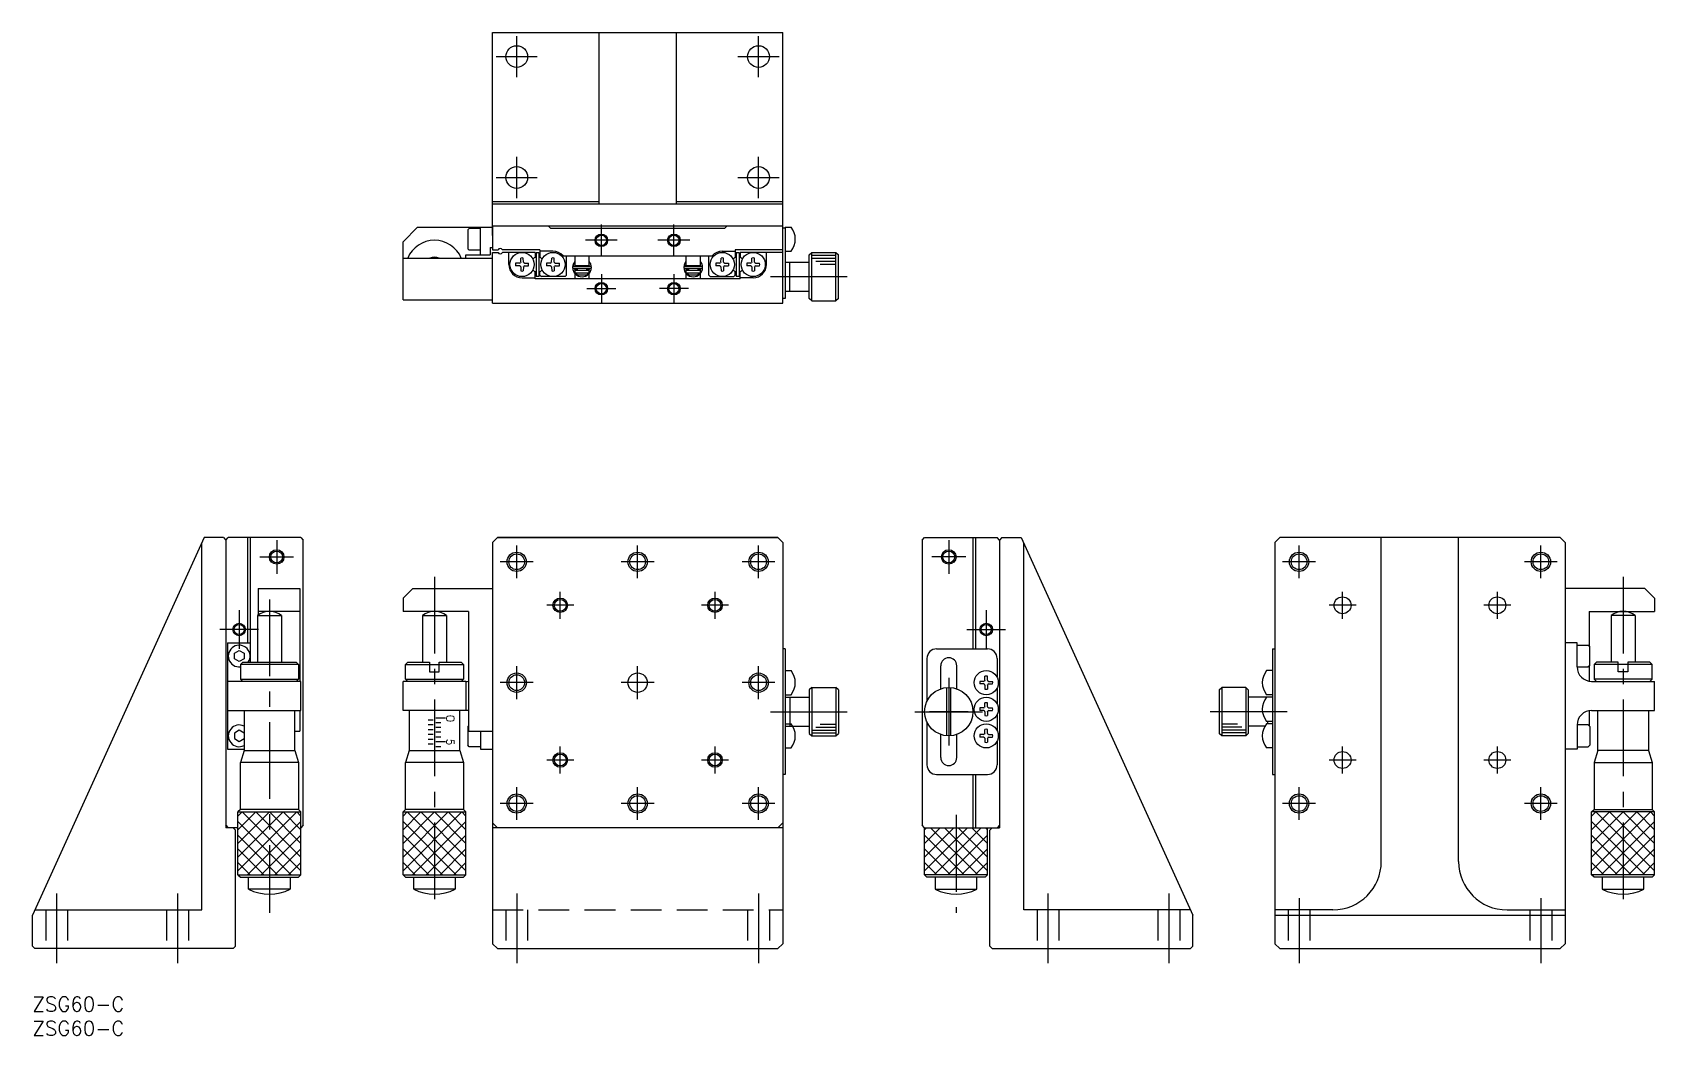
# Model space of a CAD drawing. Extents: x 0 to 335, y -8 to 200.
import ezdxf

# ---------------------------------------------------------------- set-up
doc = ezdxf.new("R2010")
doc.units = 0
doc.header["$LTSCALE"] = 0.5
doc.linetypes.add('CENTER', pattern=[50.8, 31.75, -6.35, 6.35, -6.35])
doc.linetypes.add('DASHED', pattern=[19.05, 12.7, -6.35])
for name, color, linetype in [('MSM_CENTER', 1, 'CENTER'), ('MSM_CONTINUOUS', 7, 'CONTINUOUS'), ('MSM_DASHED', 4, 'DASHED'), ('MSM_NARROW', 5, 'CONTINUOUS'), ('MSM_PART_NUMBER', 7, 'CONTINUOUS')]:
    doc.layers.add(name, color=color, linetype=linetype)
doc.styles.get("Standard").update_dxf_attribs({"font": 'txt.shx', "height": 3, "bigfont": 'bigfont.shx'})

# ---------------------------------------------------------------- blocks, each defined once
blk = doc.blocks.new('*U2')
at = {"layer": 'MSM_PART_NUMBER'}
blk.add_text('ZSG60-C', height=3, dxfattribs=at).set_placement((0, -3))
blk = doc.blocks.new('*U3')
at = {"layer": 'MSM_PART_NUMBER'}
blk.add_text('ZSG60-C', height=3, dxfattribs=at).set_placement((0, -8))

msp = doc.modelspace()

# ---------------------------------------------------------------- linework, layer by layer
at = {"layer": 'MSM_CENTER'}
for p, q in [((100.13, 190.25), (100.13, 198.75)), ((150.13, 190.25), (150.13, 198.75)), ((95.88, 194.5), (104.38, 194.5)), ((145.88, 194.5), (154.38, 194.5)), ((100.13, 165.25), (100.13, 173.75)), ((150.13, 165.25), (150.13, 173.75)), ((95.88, 169.5), (104.38, 169.5)), ((145.88, 169.5), (154.38, 169.5)), ((117.63, 153.2), (117.63, 159.8)), ((132.63, 153.2), (132.63, 159.8)), ((120.93, 156.5), (114.33, 156.5)), ((135.93, 156.5), (129.33, 156.5)), ((117.63, 149.5), (117.63, 143.5)), ((132.63, 149.5), (132.63, 143.5)), ((152.6, 149), (170.5, 149)), ((114.63, 146.5), (120.63, 146.5)), ((135.63, 146.5), (129.63, 146.5)), ((50.5, 94.5), (50.5, 87.5)), ((189.46, 94.5), (189.46, 87.5)), ((47, 91), (54, 91)), ((100.13, 86.6), (100.13, 93.4)), ((125.13, 86.6), (125.13, 93.4)), ((150.13, 86.6), (150.13, 93.4)), ((192.96, 91), (185.96, 91)), ((261.89, 86.6), (261.89, 93.4)), ((311.89, 86.6), (311.89, 93.4)), ((103.53, 90), (96.73, 90)), ((128.53, 90), (121.73, 90)), ((153.53, 90), (146.73, 90)), ((265.29, 90), (258.49, 90)), ((315.29, 90), (308.49, 90)), ((83.13, 86.9), (83.13, 17.42)), ((328.89, 86.9), (328.89, 17.42)), ((49, 82.22), (49, 17.42)), ((111.93, 81), (106.33, 81)), ((109.13, 78.2), (109.13, 83.8)), ((143.93, 81), (138.33, 81)), ((141.13, 78.2), (141.13, 83.8)), ((273.69, 81), (268.09, 81)), ((270.89, 78.2), (270.89, 83.8)), ((305.69, 81), (300.09, 81)), ((302.89, 78.2), (302.89, 83.8)), ((42.75, 80), (42.75, 72)), ((197.21, 80), (197.21, 72)), ((46.75, 76), (38.75, 76)), ((193.21, 76), (201.21, 76)), ((193.21, 76), (201.21, 76)), ((100.13, 61.6), (100.13, 68.4)), ((125.13, 61.6), (125.13, 68.4)), ((150.13, 61.6), (150.13, 68.4)), ((103.53, 65), (96.73, 65)), ((128.53, 65), (121.73, 65)), ((153.53, 65), (146.73, 65)), ((189.46, 66), (189.46, 52)), ((152.6, 59), (170.5, 59)), ((182.46, 59), (196.46, 59)), ((193.46, 59), (185.46, 59)), ((259.42, 59), (241.53, 59)), ((109.13, 46.2), (109.13, 51.8)), ((141.13, 46.2), (141.13, 51.8)), ((270.89, 46.2), (270.89, 51.8)), ((302.89, 46.2), (302.89, 51.8)), ((111.93, 49), (106.33, 49)), ((143.93, 49), (138.33, 49)), ((273.69, 49), (268.09, 49)), ((305.69, 49), (300.09, 49)), ((100.13, 36.6), (100.13, 43.4)), ((125.13, 36.6), (125.13, 43.4)), ((150.13, 36.6), (150.13, 43.4)), ((261.89, 36.6), (261.89, 43.4)), ((311.89, 36.6), (311.89, 43.4)), ((103.53, 40), (96.73, 40)), ((128.53, 40), (121.73, 40)), ((153.53, 40), (146.73, 40)), ((190.96, 37.63), (190.96, 17.42)), ((265.29, 40), (258.49, 40)), ((315.29, 40), (308.49, 40)), ((5, 21.4), (5, 7)), ((30, 21.4), (30, 7)), ((100.13, 21.4), (100.13, 7)), ((150.13, 21.4), (150.13, 7)), ((209.96, 21.4), (209.96, 7)), ((234.96, 21.4), (234.96, 7)), ((261.89, 20.39), (261.89, 7)), ((311.89, 20.39), (311.89, 7))]:
    msp.add_line(p, q, dxfattribs=at)
at = {"layer": 'MSM_CONTINUOUS'}
for p, q in [((95.13, 157.5), (95.13, 199.5)), ((95.13, 199.5), (155.13, 199.5)), ((117.13, 199.5), (117.13, 164)), ((133.13, 199.5), (133.13, 164)), ((155.13, 143.5), (155.13, 199.5)), ((95.13, 164.5), (117.13, 164.5)), ((133.13, 164.5), (155.13, 164.5)), ((155.13, 164), (95.13, 164)), ((79.63, 159.2), (76.63, 156.2)), ((79.63, 159.2), (95.13, 159.2)), ((90.03, 158.65), (90.33, 158.95)), ((90.03, 158.65), (90.03, 154.75)), ((92.63, 158.95), (90.33, 158.95)), ((92.63, 153.5), (92.63, 159.2)), ((95.13, 159.5), (95.13, 154.5)), ((95.13, 159.5), (155.13, 159.5)), ((107.13, 159), (106.63, 159.5)), ((107.13, 159), (143.13, 159)), ((143.63, 159.5), (143.13, 159)), ((155.63, 159), (155.13, 159)), ((155.63, 159.25), (156.85, 159.25)), ((155.63, 159.25), (155.63, 144.5)), ((76.63, 144.2), (76.63, 156.2)), ((90.33, 154.45), (90.03, 154.75)), ((92.63, 154.45), (90.33, 154.45)), ((94.63, 155), (95.13, 155)), ((94.63, 155), (94.63, 153.5)), ((95.13, 154.5), (96.27, 154.5)), ((104.93, 154.5), (97.19, 154.5)), ((104.93, 154.5), (104.93, 152.92)), ((145.33, 154.5), (145.33, 152.92)), ((155.13, 154.5), (145.33, 154.5)), ((76.63, 152.8), (95.13, 152.8)), ((89.63, 152.8), (89.63, 153.5)), ((89.63, 153.5), (94.63, 153.5)), ((95.13, 143.5), (95.13, 154)), ((95.13, 154), (96.27, 154)), ((103.93, 154), (97.19, 154)), ((98.48, 151.5), (98.48, 154)), ((100.75, 151.78), (99.9, 151.76)), ((100.75, 151.23), (99.9, 151.24)), ((100.75, 151.78), (100.88, 151.84)), ((100.75, 151.23), (100.88, 151.17)), ((100.95, 152), (100.88, 151.84)), ((100.95, 151), (100.88, 151.17)), ((100.95, 152), (100.97, 152.83)), ((100.95, 151), (100.97, 150.18)), ((101.5, 152), (101.49, 152.83)), ((101.5, 151), (101.49, 150.18)), ((101.5, 152), (101.57, 151.84)), ((101.5, 151), (101.57, 151.17)), ((101.71, 151.78), (101.57, 151.84)), ((101.71, 151.23), (101.57, 151.17)), ((101.71, 151.78), (102.55, 151.76)), ((101.71, 151.23), (102.55, 151.24)), ((103.93, 154), (103.93, 152.92)), ((104.13, 154), (104.73, 154)), ((104.13, 154), (104.13, 149)), ((104.73, 154), (104.73, 149)), ((107.63, 154.25), (104.93, 154.25)), ((107.15, 151.78), (106.3, 151.76)), ((107.15, 151.23), (106.3, 151.24)), ((107.15, 151.78), (107.28, 151.84)), ((107.15, 151.23), (107.28, 151.17)), ((107.35, 152), (107.28, 151.84)), ((107.35, 151), (107.28, 151.17)), ((107.35, 152), (107.37, 152.83)), ((107.35, 151), (107.37, 150.18)), ((107.9, 152), (107.89, 152.83)), ((107.9, 151), (107.89, 150.18)), ((107.9, 152), (107.97, 151.84)), ((107.9, 151), (107.97, 151.17)), ((108.11, 151.78), (107.97, 151.84)), ((108.11, 151.23), (107.97, 151.17)), ((108.11, 151.78), (108.95, 151.76)), ((108.11, 151.23), (108.95, 151.24)), ((109.71, 153.3), (140.55, 153.3)), ((110.43, 149.3), (110.43, 153.3)), ((111.82, 151.62), (111.68, 150.93)), ((111.79, 151.47), (111.78, 151.44)), ((111.78, 151.44), (111.78, 151.4)), ((111.78, 151.4), (111.78, 151.37)), ((111.78, 151.37), (111.79, 151.33)), ((111.8, 151.54), (111.79, 151.51)), ((111.79, 151.51), (111.79, 151.47)), ((111.79, 151.33), (111.79, 151.3)), ((111.79, 151.3), (111.8, 151.27)), ((111.81, 151.57), (111.8, 151.54)), ((111.8, 151.27), (111.8, 151.23)), ((111.8, 151.23), (111.81, 151.2)), ((111.82, 151.61), (111.81, 151.57)), ((111.81, 151.2), (111.82, 151.17)), ((111.83, 151.64), (111.82, 151.61)), ((111.82, 151.17), (111.84, 151.14)), ((111.84, 151.67), (111.83, 151.64)), ((112.13, 152.14), (111.84, 151.67)), ((111.84, 151.68), (111.84, 151.68)), ((111.84, 151.68), (112.13, 151.58)), ((111.84, 151.67), (111.84, 151.67)), ((111.84, 151.67), (111.84, 151.67)), ((111.84, 151.67), (111.84, 151.67)), ((111.84, 151.67), (111.85, 151.67)), ((111.84, 151.14), (111.85, 151.1)), ((111.85, 151.67), (111.85, 151.67)), ((111.85, 151.67), (111.86, 151.67)), ((111.85, 151.1), (111.85, 151.1)), ((111.86, 151.67), (111.87, 151.67)), ((111.87, 151.67), (111.87, 151.67)), ((111.87, 151.67), (111.88, 151.67)), ((111.88, 151.67), (111.89, 151.66)), ((115.38, 151.1), (111.88, 151.1)), ((111.89, 151.66), (111.9, 151.66)), ((111.9, 151.66), (111.91, 151.66)), ((111.91, 151.66), (111.93, 151.65)), ((111.93, 151.65), (111.94, 151.65)), ((111.94, 151.65), (111.95, 151.65)), ((111.95, 151.65), (111.97, 151.64)), ((111.97, 151.64), (111.98, 151.64)), ((111.98, 151.64), (111.99, 151.63)), ((111.99, 151.63), (112.01, 151.62)), ((112.01, 151.62), (112.02, 151.62)), ((112.02, 151.62), (112.04, 151.61)), ((112.04, 151.61), (112.05, 151.61)), ((112.05, 151.61), (112.06, 151.6)), ((112.06, 151.6), (112.08, 151.59)), ((112.08, 151.59), (112.09, 151.59)), ((112.09, 151.59), (112.1, 151.58)), ((112.1, 151.58), (112.12, 151.57)), ((112.12, 151.57), (112.13, 151.57)), ((112.13, 153.3), (112.13, 151.3)), ((112.13, 151.3), (115.13, 151.3)), ((112.2, 151.29), (112.19, 151.3)), ((112.19, 151.3), (112.19, 151.3)), ((112.2, 151.27), (112.2, 151.29)), ((112.21, 151.26), (112.2, 151.27)), ((112.22, 151.25), (112.21, 151.26)), ((112.22, 151.23), (112.22, 151.25)), ((112.23, 151.22), (112.22, 151.23)), ((112.24, 151.21), (112.23, 151.22)), ((112.25, 151.2), (112.24, 151.21)), ((112.26, 151.19), (112.25, 151.2)), ((112.27, 151.18), (112.26, 151.19)), ((112.28, 151.17), (112.27, 151.18)), ((112.3, 151.16), (112.28, 151.17)), ((112.31, 151.15), (112.3, 151.16)), ((112.32, 151.14), (112.31, 151.15)), ((112.33, 151.13), (112.32, 151.14)), ((112.35, 151.13), (112.33, 151.13)), ((112.36, 151.12), (112.35, 151.13)), ((112.38, 151.12), (112.36, 151.12)), ((112.39, 151.11), (112.38, 151.12)), ((112.4, 151.11), (112.39, 151.11)), ((112.42, 151.1), (112.4, 151.11)), ((112.43, 151.1), (112.42, 151.1)), ((112.45, 151.1), (112.43, 151.1)), ((112.46, 151.1), (112.45, 151.1)), ((112.48, 151.1), (112.46, 151.1)), ((112.63, 151.3), (112.63, 151.1)), ((114.63, 151.1), (114.63, 151.3)), ((114.8, 151.1), (114.78, 151.1)), ((114.78, 151.1), (114.78, 151.1)), ((114.81, 151.1), (114.8, 151.1)), ((114.83, 151.1), (114.81, 151.1)), ((114.84, 151.11), (114.83, 151.1)), ((114.86, 151.11), (114.84, 151.11)), ((114.87, 151.11), (114.86, 151.11)), ((114.89, 151.12), (114.87, 151.11)), ((114.9, 151.12), (114.89, 151.12)), ((114.91, 151.13), (114.9, 151.12)), ((114.93, 151.14), (114.91, 151.13)), ((114.94, 151.15), (114.93, 151.14)), ((114.95, 151.15), (114.94, 151.15)), ((114.96, 151.16), (114.95, 151.15)), ((114.98, 151.17), (114.96, 151.16)), ((114.99, 151.18), (114.98, 151.17)), ((115, 151.19), (114.99, 151.18)), ((115.01, 151.2), (115, 151.19)), ((115.02, 151.22), (115.01, 151.2)), ((115.03, 151.23), (115.02, 151.22)), ((115.04, 151.25), (115.03, 151.24)), ((115.03, 151.24), (115.03, 151.23)), ((115.05, 151.27), (115.04, 151.25)), ((115.06, 151.28), (115.05, 151.27)), ((115.06, 151.3), (115.06, 151.29)), ((115.06, 151.29), (115.06, 151.28)), ((115.13, 151.3), (115.13, 153.3)), ((115.13, 151.32), (115.17, 151.1)), ((115.43, 151.63), (115.41, 151.69)), ((115.42, 151.67), (115.41, 151.67)), ((115.42, 151.67), (115.42, 151.67)), ((115.41, 151.67), (115.42, 151.67)), ((115.42, 151.66), (115.42, 151.67)), ((115.44, 151.61), (115.43, 151.63)), ((134.82, 151.62), (134.68, 150.93)), ((134.79, 151.47), (134.78, 151.44)), ((134.78, 151.44), (134.78, 151.4)), ((134.78, 151.4), (134.78, 151.37)), ((134.78, 151.37), (134.79, 151.33)), ((134.8, 151.54), (134.79, 151.51)), ((134.79, 151.51), (134.79, 151.47)), ((134.79, 151.33), (134.79, 151.3)), ((134.79, 151.3), (134.8, 151.27)), ((134.81, 151.57), (134.8, 151.54)), ((134.8, 151.27), (134.8, 151.23)), ((134.8, 151.23), (134.81, 151.2)), ((134.82, 151.61), (134.81, 151.57)), ((134.81, 151.2), (134.82, 151.17)), ((134.83, 151.64), (134.82, 151.61)), ((134.82, 151.17), (134.84, 151.14)), ((134.84, 151.67), (134.83, 151.64)), ((135.13, 152.14), (134.84, 151.67)), ((134.85, 151.7), (134.84, 151.68)), ((134.84, 151.68), (135.13, 151.58)), ((134.84, 151.67), (134.84, 151.67)), ((134.84, 151.67), (134.84, 151.67)), ((134.84, 151.67), (134.84, 151.67)), ((134.84, 151.67), (134.85, 151.67)), ((134.84, 151.14), (134.85, 151.1)), ((134.85, 151.67), (134.85, 151.67)), ((134.85, 151.67), (134.86, 151.67)), ((134.85, 151.1), (134.85, 151.1)), ((134.86, 151.67), (134.87, 151.67)), ((134.87, 151.67), (134.87, 151.67)), ((134.87, 151.67), (134.88, 151.67)), ((134.88, 151.67), (134.89, 151.66)), ((138.38, 151.1), (134.88, 151.1)), ((134.89, 151.66), (134.9, 151.66)), ((134.9, 151.66), (134.91, 151.66)), ((134.91, 151.66), (134.93, 151.65)), ((134.93, 151.65), (134.94, 151.65)), ((134.94, 151.65), (134.95, 151.65)), ((134.95, 151.65), (134.97, 151.64)), ((134.97, 151.64), (134.98, 151.64)), ((134.98, 151.64), (134.99, 151.63)), ((134.99, 151.63), (135.01, 151.62)), ((135.01, 151.62), (135.02, 151.62)), ((135.02, 151.62), (135.04, 151.61)), ((135.04, 151.61), (135.05, 151.61)), ((135.05, 151.61), (135.06, 151.6)), ((135.06, 151.6), (135.08, 151.59)), ((135.08, 151.59), (135.09, 151.59)), ((135.09, 151.59), (135.1, 151.58)), ((135.1, 151.58), (135.12, 151.57)), ((135.12, 151.57), (135.13, 151.57)), ((135.13, 153.3), (135.13, 151.3)), ((135.13, 151.3), (138.13, 151.3)), ((135.2, 151.29), (135.19, 151.3)), ((135.19, 151.3), (135.19, 151.3)), ((135.2, 151.27), (135.2, 151.29)), ((135.21, 151.26), (135.2, 151.27)), ((135.22, 151.25), (135.21, 151.26)), ((135.22, 151.23), (135.22, 151.25)), ((135.23, 151.22), (135.22, 151.23)), ((135.24, 151.21), (135.23, 151.22)), ((135.25, 151.2), (135.24, 151.21)), ((135.26, 151.19), (135.25, 151.2)), ((135.27, 151.18), (135.26, 151.19)), ((135.28, 151.17), (135.27, 151.18)), ((135.3, 151.16), (135.28, 151.17)), ((135.31, 151.15), (135.3, 151.16)), ((135.32, 151.14), (135.31, 151.15)), ((135.33, 151.13), (135.32, 151.14)), ((135.35, 151.13), (135.33, 151.13)), ((135.36, 151.12), (135.35, 151.13)), ((135.38, 151.12), (135.36, 151.12)), ((135.39, 151.11), (135.38, 151.12)), ((135.4, 151.11), (135.39, 151.11)), ((135.42, 151.1), (135.4, 151.11)), ((135.43, 151.1), (135.42, 151.1)), ((135.45, 151.1), (135.43, 151.1)), ((135.46, 151.1), (135.45, 151.1)), ((135.48, 151.1), (135.46, 151.1)), ((135.63, 151.3), (135.63, 151.1)), ((137.63, 151.1), (137.63, 151.3)), ((137.8, 151.1), (137.78, 151.1)), ((137.78, 151.1), (137.78, 151.1)), ((137.81, 151.1), (137.8, 151.1)), ((137.83, 151.1), (137.81, 151.1)), ((137.84, 151.11), (137.83, 151.1)), ((137.86, 151.11), (137.84, 151.11)), ((137.87, 151.11), (137.86, 151.11)), ((137.89, 151.12), (137.87, 151.11)), ((137.9, 151.12), (137.89, 151.12)), ((137.91, 151.13), (137.9, 151.12)), ((137.93, 151.14), (137.91, 151.13)), ((137.94, 151.15), (137.93, 151.14)), ((137.95, 151.15), (137.94, 151.15)), ((137.96, 151.16), (137.95, 151.15)), ((137.98, 151.17), (137.96, 151.16)), ((137.99, 151.18), (137.98, 151.17)), ((138, 151.19), (137.99, 151.18)), ((138.01, 151.2), (138, 151.19)), ((138.02, 151.22), (138.01, 151.2)), ((138.03, 151.23), (138.02, 151.22)), ((138.04, 151.25), (138.03, 151.24)), ((138.03, 151.24), (138.03, 151.23)), ((138.05, 151.27), (138.04, 151.25)), ((138.06, 151.28), (138.05, 151.27)), ((138.06, 151.3), (138.06, 151.29)), ((138.06, 151.29), (138.06, 151.28)), ((138.13, 151.3), (138.13, 153.3)), ((138.13, 151.32), (138.17, 151.1)), ((138.43, 151.63), (138.4, 151.7)), ((138.42, 151.67), (138.41, 151.67)), ((138.42, 151.67), (138.42, 151.67)), ((138.41, 151.67), (138.42, 151.67)), ((138.42, 151.66), (138.42, 151.67)), ((138.44, 151.61), (138.43, 151.63)), ((139.83, 149.3), (139.83, 153.3)), ((142.15, 151.78), (141.3, 151.76)), ((142.15, 151.23), (141.3, 151.24)), ((142.15, 151.78), (142.28, 151.84)), ((142.15, 151.23), (142.28, 151.17)), ((142.35, 152), (142.28, 151.84)), ((142.35, 151), (142.28, 151.17)), ((142.35, 152), (142.37, 152.83)), ((142.35, 151), (142.37, 150.18)), ((142.63, 154.25), (145.33, 154.25)), ((142.9, 152), (142.89, 152.83)), ((142.9, 151), (142.89, 150.18)), ((142.9, 152), (142.97, 151.84)), ((142.9, 151), (142.97, 151.17)), ((143.11, 151.78), (142.97, 151.84)), ((143.11, 151.23), (142.97, 151.17)), ((143.11, 151.78), (143.95, 151.76)), ((143.11, 151.23), (143.95, 151.24)), ((145.53, 154), (146.13, 154)), ((145.53, 154), (145.53, 149)), ((146.13, 154), (146.13, 149)), ((146.33, 154), (146.33, 152.92)), ((155.13, 154), (146.33, 154)), ((148.55, 151.78), (147.7, 151.76)), ((148.55, 151.23), (147.7, 151.24)), ((148.55, 151.78), (148.68, 151.84)), ((148.55, 151.23), (148.68, 151.17)), ((148.75, 152), (148.68, 151.84)), ((148.75, 151), (148.68, 151.17)), ((148.75, 152), (148.77, 152.83)), ((148.75, 151), (148.77, 150.18)), ((149.3, 152), (149.29, 152.83)), ((149.3, 151), (149.29, 150.18)), ((149.3, 152), (149.37, 151.84)), ((149.3, 151), (149.37, 151.17)), ((149.51, 151.78), (149.37, 151.84)), ((149.51, 151.23), (149.37, 151.17)), ((149.51, 151.78), (150.35, 151.76)), ((149.51, 151.23), (150.35, 151.24)), ((151.78, 151.5), (151.78, 154)), ((155.63, 154.25), (156.85, 154.25)), ((155.63, 152), (160.63, 152)), ((156.63, 146), (156.63, 152)), ((160.63, 153.5), (161.13, 154)), ((160.63, 144.5), (160.63, 153.5)), ((161.13, 144), (161.13, 154)), ((161.13, 154), (166.13, 154)), ((166.13, 144), (166.13, 154)), ((166.13, 154), (166.63, 153.5)), ((166.63, 144.5), (166.63, 153.5)), ((101.23, 148.75), (103.93, 148.75)), ((103.93, 148.5), (103.93, 150.09)), ((146.33, 148.5), (103.93, 148.5)), ((104.73, 149), (104.13, 149)), ((104.93, 149.3), (104.93, 150.09)), ((104.93, 149.3), (105.23, 149)), ((110.13, 149), (105.23, 149)), ((110.43, 149.3), (110.13, 149)), ((111.88, 150.71), (115.38, 150.71)), ((112.19, 150.3), (112.08, 150.71)), ((112.63, 150.5), (112.13, 150.5)), ((112.13, 150.5), (112.13, 150.49)), ((112.13, 150.3), (112.13, 149.8)), ((112.13, 150.3), (115.13, 150.3)), ((112.13, 149.8), (115.13, 149.8)), ((112.13, 149.67), (112.13, 148.5)), ((112.71, 149.3), (112.18, 149.8)), ((112.63, 150.71), (112.63, 150.3)), ((114.55, 149.3), (112.71, 149.3)), ((115.07, 149.8), (114.54, 149.3)), ((114.63, 150.3), (114.63, 150.71)), ((115.13, 150.5), (114.63, 150.5)), ((115.17, 150.71), (115.06, 150.3)), ((115.13, 150.49), (115.13, 150.5)), ((115.13, 149.8), (115.13, 150.3)), ((115.13, 148.5), (115.13, 149.67)), ((134.88, 150.71), (138.38, 150.71)), ((135.19, 150.3), (135.08, 150.71)), ((135.63, 150.5), (135.13, 150.5)), ((135.13, 150.5), (135.13, 150.49)), ((135.13, 150.3), (135.13, 149.8)), ((135.13, 150.3), (138.13, 150.3)), ((135.13, 149.8), (138.13, 149.8)), ((135.13, 149.67), (135.13, 148.5)), ((135.71, 149.3), (135.18, 149.8)), ((135.63, 150.71), (135.63, 150.3)), ((137.55, 149.3), (135.71, 149.3)), ((138.07, 149.8), (137.54, 149.3)), ((137.63, 150.3), (137.63, 150.71)), ((138.13, 150.5), (137.63, 150.5)), ((138.17, 150.71), (138.06, 150.3)), ((138.13, 150.49), (138.13, 150.5)), ((138.13, 149.8), (138.13, 150.3)), ((138.13, 148.5), (138.13, 149.67)), ((139.83, 149.3), (140.13, 149)), ((140.13, 149), (145.03, 149)), ((145.33, 149.3), (145.03, 149)), ((145.33, 149.3), (145.33, 150.09)), ((146.13, 149), (145.53, 149)), ((146.33, 148.5), (146.33, 150.09)), ((149.03, 148.75), (146.33, 148.75)), ((155.63, 144.5), (155.13, 144.5)), ((155.63, 146), (160.63, 146)), ((161.13, 144), (160.63, 144.5)), ((166.63, 144.5), (166.13, 144)), ((76.63, 144.2), (95.13, 144.2)), ((95.13, 143.5), (155.13, 143.5)), ((161.13, 144), (166.13, 144)), ((35.5, 95), (0, 16.9)), ((39.5, 95), (35.5, 95)), ((39.5, 95), (40, 94.5)), ((40, 94.5), (40.5, 95)), ((40, 94.5), (40.5, 95)), ((40, 94.5), (40, 35)), ((55.5, 95), (40.5, 95)), ((44.5, 95), (44.5, 73.25)), ((45, 95), (45, 69.25)), ((55.5, 95), (56, 94.5)), ((56, 35.5), (56, 94.5)), ((96.13, 95), (95.13, 94)), ((95.13, 94), (96.13, 95)), ((95.13, 94), (95.13, 11)), ((96.13, 95), (154.13, 95)), ((154.13, 95), (96.13, 95)), ((154.13, 95), (155.13, 94)), ((154.13, 95), (155.13, 94)), ((155.13, 94), (155.13, 36)), ((155.13, 94), (155.13, 11)), ((183.96, 94.5), (184.46, 95)), ((183.96, 94.5), (183.96, 35.5)), ((184.46, 95), (199.46, 95)), ((194.46, 95), (194.46, 72)), ((194.96, 95), (194.96, 72)), ((199.96, 94.5), (199.46, 95)), ((200.46, 95), (199.96, 94.5)), ((199.96, 94.5), (199.96, 35)), ((200.46, 95), (204.46, 95)), ((204.46, 95), (239.96, 16.9)), ((256.89, 94), (257.89, 95)), ((256.89, 94), (256.89, 11)), ((315.89, 95), (257.89, 95)), ((278.89, 28), (278.89, 95)), ((294.89, 28), (294.89, 95)), ((315.89, 95), (316.89, 94)), ((316.89, 94), (316.89, 11)), ((35, 18), (35, 93.9)), ((204.96, 18), (204.96, 93.9)), ((46.7, 84.5), (46.7, 79.02)), ((46.7, 84.5), (55.3, 84.5)), ((55.3, 84.5), (55.3, 65.25)), ((76.63, 82.5), (78.63, 84.5)), ((78.63, 84.5), (95.13, 84.5)), ((333.39, 84.5), (316.89, 84.5)), ((335.39, 82.5), (333.39, 84.5)), ((76.63, 82.5), (76.63, 79.75)), ((335.39, 82.5), (335.39, 79.75)), ((46.5, 78.87), (51.5, 78.87)), ((46.5, 78.87), (46.5, 69.25)), ((55.3, 79.75), (46.7, 79.75)), ((51.5, 78.87), (51.5, 69.25)), ((90.13, 79.75), (76.63, 79.75)), ((80.63, 78.87), (85.63, 78.87)), ((80.63, 78.87), (80.63, 69.25)), ((85.63, 78.87), (85.63, 69.25)), ((90.13, 79.75), (90.13, 55)), ((321.89, 79.75), (321.89, 72.55)), ((321.89, 79.75), (335.39, 79.75)), ((331.39, 78.87), (326.39, 78.87)), ((326.39, 78.87), (326.39, 69.25)), ((331.39, 78.87), (331.39, 69.25)), ((40.3, 73.25), (45, 73.25)), ((40.3, 73.25), (40.3, 51.25)), ((41.75, 71.08), (42.75, 71.65)), ((41.75, 69.92), (41.75, 71.08)), ((42.75, 71.65), (43.75, 71.08)), ((43.75, 71.08), (43.75, 69.92)), ((155.63, 72), (155.13, 72)), ((155.63, 72), (155.63, 46)), ((186.96, 72), (197.46, 72)), ((256.39, 72), (256.39, 46)), ((256.39, 72), (256.89, 72)), ((319.39, 73.25), (316.89, 73.25)), ((319.39, 68.25), (319.39, 73.25)), ((319.39, 72.75), (321.69, 72.75)), ((321.69, 72.75), (321.99, 72.45)), ((321.99, 68.55), (321.99, 72.45)), ((42.75, 69.35), (41.75, 69.92)), ((43.75, 69.92), (42.75, 69.35)), ((43, 68.75), (43.5, 69.25)), ((55, 68.75), (43, 68.75)), ((43, 68.75), (43, 65.75)), ((43.5, 69.25), (54.5, 69.25)), ((54.5, 69.25), (55, 68.75)), ((55, 68.75), (55, 65.75)), ((77.63, 69.25), (77.13, 68.75)), ((77.13, 68.75), (89.13, 68.75)), ((77.13, 65.75), (77.13, 68.75)), ((77.63, 69.25), (82.13, 69.25)), ((82.13, 69.25), (82.13, 67.25)), ((82.13, 67.25), (84.13, 67.25)), ((84.13, 69.25), (88.63, 69.25)), ((84.13, 67.25), (84.13, 69.25)), ((88.63, 69.25), (89.13, 68.75)), ((89.13, 68.75), (89.13, 65.75)), ((155.63, 67.5), (156.85, 67.5)), ((184.96, 70), (184.96, 61.18)), ((187.81, 63.79), (187.81, 68.5)), ((191.11, 63.65), (191.11, 68.5)), ((199.46, 70), (199.46, 66.09)), ((256.39, 67.5), (255.17, 67.5)), ((319.39, 68.25), (321.69, 68.25)), ((321.99, 68.55), (321.69, 68.25)), ((321.89, 68.45), (321.89, 65.29)), ((323.39, 69.25), (322.89, 68.75)), ((334.89, 68.75), (322.89, 68.75)), ((322.89, 68.75), (322.89, 65.75)), ((327.89, 69.25), (323.39, 69.25)), ((327.89, 67.25), (327.89, 69.25)), ((329.89, 67.25), (327.89, 67.25)), ((334.39, 69.25), (329.89, 69.25)), ((329.89, 69.25), (329.89, 67.25)), ((334.39, 69.25), (334.89, 68.75)), ((334.89, 65.75), (334.89, 68.75)), ((55.5, 65.25), (40.3, 65.25)), ((43, 65.75), (55, 65.75)), ((43.5, 65.25), (43, 65.75)), ((54.5, 65.25), (55, 65.75)), ((55.5, 59.25), (55.5, 65.25)), ((89.63, 65.25), (76.63, 65.25)), ((76.63, 59.25), (76.63, 65.25)), ((77.13, 65.75), (89.13, 65.75)), ((77.13, 65.75), (77.63, 65.25)), ((88.63, 65.25), (89.13, 65.75)), ((89.63, 65.25), (89.63, 59.25)), ((161.13, 64), (160.63, 63.5)), ((161.13, 64), (161.13, 54)), ((161.13, 64), (166.13, 64)), ((166.13, 64), (166.13, 54)), ((166.63, 63.5), (166.13, 64)), ((189.06, 54.02), (189.06, 63.98)), ((189.86, 54.02), (189.86, 63.98)), ((196.73, 65.27), (195.88, 65.26)), ((196.73, 64.73), (195.88, 64.74)), ((196.73, 65.27), (196.86, 65.33)), ((196.73, 64.73), (196.86, 64.67)), ((196.93, 65.5), (196.86, 65.33)), ((196.93, 64.5), (196.86, 64.67)), ((196.93, 65.5), (196.95, 66.32)), ((196.93, 64.5), (196.95, 63.68)), ((197.48, 65.5), (197.47, 66.32)), ((197.48, 64.5), (197.47, 63.68)), ((197.48, 65.5), (197.56, 65.33)), ((197.48, 64.5), (197.56, 64.67)), ((197.69, 65.27), (197.56, 65.33)), ((197.69, 64.73), (197.56, 64.67)), ((197.69, 65.27), (198.53, 65.26)), ((197.69, 64.73), (198.53, 64.74)), ((199.46, 63.91), (199.46, 60.59)), ((245.39, 63.5), (245.89, 64)), ((245.89, 64), (245.89, 54)), ((250.89, 64), (245.89, 64)), ((250.89, 64), (250.89, 54)), ((250.89, 64), (251.39, 63.5)), ((322.39, 65.25), (335.39, 65.25)), ((334.89, 65.75), (322.89, 65.75)), ((323.39, 65.25), (322.89, 65.75)), ((334.89, 65.75), (334.39, 65.25)), ((335.39, 59.25), (335.39, 65.25)), ((155.63, 62.5), (156.85, 62.5)), ((155.63, 62), (160.63, 62)), ((156.63, 62), (156.63, 56)), ((160.63, 63.5), (160.63, 54.5)), ((166.63, 63.5), (166.63, 54.5)), ((196.93, 60), (196.95, 60.82)), ((197.48, 60), (197.47, 60.82)), ((245.39, 63.5), (245.39, 54.5)), ((251.39, 63.5), (251.39, 54.5)), ((256.39, 62), (251.39, 62)), ((256.39, 62.5), (255.17, 62.5)), ((256.39, 62), (255.17, 62)), ((40.3, 59.25), (55.5, 59.25)), ((43.75, 59.25), (43.75, 51)), ((54.25, 51), (54.25, 59.25)), ((55.3, 59.25), (55.3, 55)), ((89.63, 59.25), (76.63, 59.25)), ((77.88, 59.25), (77.88, 51)), ((82.83, 57.25), (81.83, 57.25)), ((83.13, 59.25), (83.13, 51.25)), ((83.43, 57.75), (85.43, 57.75)), ((88.38, 51), (88.38, 59.25)), ((196.73, 59.77), (195.88, 59.76)), ((196.73, 59.23), (195.88, 59.24)), ((196.73, 59.77), (196.86, 59.83)), ((196.73, 59.23), (196.86, 59.17)), ((196.93, 60), (196.86, 59.83)), ((196.93, 59), (196.86, 59.17)), ((196.93, 59), (196.95, 58.18)), ((197.48, 59), (197.47, 58.18)), ((197.48, 60), (197.56, 59.83)), ((197.48, 59), (197.56, 59.17)), ((197.69, 59.77), (197.56, 59.83)), ((197.69, 59.23), (197.56, 59.17)), ((197.69, 59.77), (198.53, 59.76)), ((197.69, 59.23), (198.53, 59.24)), ((199.46, 58.41), (199.46, 55.09)), ((321.89, 59.21), (321.89, 56.05)), ((322.39, 59.25), (335.39, 59.25)), ((323.64, 51), (323.64, 59.25)), ((334.14, 59.25), (334.14, 51)), ((42.75, 55.15), (41.75, 54.58)), ((41.75, 54.58), (41.75, 53.42)), ((43.75, 54.58), (42.75, 55.15)), ((54.25, 55), (55.3, 55)), ((82.83, 56.25), (81.83, 56.25)), ((82.83, 55.25), (81.83, 55.25)), ((82.83, 54.25), (81.83, 54.25)), ((83.43, 56.75), (84.43, 56.75)), ((84.43, 55.75), (83.43, 55.75)), ((84.43, 54.75), (83.43, 54.75)), ((84.43, 53.75), (83.43, 53.75)), ((90.03, 55.95), (90.13, 56.05)), ((90.03, 55.95), (90.03, 52.05)), ((90.13, 55), (95.13, 55)), ((92.63, 55), (92.63, 51.25)), ((155.63, 56.5), (156.85, 56.5)), ((155.63, 56), (160.63, 56)), ((160.63, 54.5), (161.13, 54)), ((161.13, 54), (166.13, 54)), ((166.13, 54), (166.63, 54.5)), ((184.96, 56.82), (184.96, 48)), ((187.81, 49.5), (187.81, 54.21)), ((191.11, 49.5), (191.11, 54.35)), ((196.73, 54.27), (195.88, 54.26)), ((196.73, 53.73), (195.88, 53.74)), ((196.73, 54.27), (196.86, 54.33)), ((196.73, 53.73), (196.86, 53.67)), ((196.93, 54.5), (196.86, 54.33)), ((196.93, 53.5), (196.86, 53.67)), ((196.93, 54.5), (196.95, 55.32)), ((197.48, 54.5), (197.47, 55.32)), ((197.48, 54.5), (197.56, 54.33)), ((197.48, 53.5), (197.56, 53.67)), ((197.69, 54.27), (197.56, 54.33)), ((197.69, 53.73), (197.56, 53.67)), ((197.69, 54.27), (198.53, 54.26)), ((197.69, 53.73), (198.53, 53.74)), ((245.89, 54), (245.39, 54.5)), ((250.89, 54), (245.89, 54)), ((251.39, 54.5), (250.89, 54)), ((254.83, 56), (251.39, 56)), ((256.39, 57), (255.17, 57)), ((256.39, 56.5), (255.17, 56.5)), ((255.39, 57), (255.39, 56.5)), ((321.69, 56.25), (319.39, 56.25)), ((319.39, 56.25), (319.39, 51.25)), ((321.69, 56.25), (321.99, 55.95)), ((321.99, 55.95), (321.99, 52.05)), ((40.3, 51.25), (43.75, 51.25)), ((41.75, 53.42), (42.75, 52.85)), ((42.75, 52.85), (43.75, 53.42)), ((43.75, 51), (43, 48.5)), ((43.75, 51), (54.25, 51)), ((54.25, 51), (55, 48.5)), ((77.88, 51), (77.13, 48.5)), ((77.88, 51), (88.38, 51)), ((82.83, 53.25), (81.83, 53.25)), ((82.83, 52.25), (81.83, 52.25)), ((85.43, 52.75), (83.43, 52.75)), ((84.43, 51.75), (83.43, 51.75)), ((88.38, 51), (89.13, 48.5)), ((90.33, 51.75), (90.03, 52.05)), ((92.63, 51.75), (90.33, 51.75)), ((92.63, 51.25), (95.13, 51.25)), ((155.63, 51.5), (156.85, 51.5)), ((196.93, 53.5), (196.95, 52.68)), ((197.48, 53.5), (197.47, 52.68)), ((199.46, 52.91), (199.46, 48)), ((256.39, 51.5), (255.17, 51.5)), ((319.39, 51.25), (316.89, 51.25)), ((319.39, 51.75), (321.69, 51.75)), ((321.69, 51.75), (321.99, 52.05)), ((323.64, 51), (322.89, 48.5)), ((334.14, 51), (323.64, 51)), ((334.14, 51), (334.89, 48.5)), ((42.96, 48.5), (42.96, 38.75)), ((55, 48.5), (43, 48.5)), ((55, 48.5), (55, 38.75)), ((77.09, 48.5), (77.09, 38.75)), ((89.13, 48.5), (77.13, 48.5)), ((89.13, 48.5), (89.13, 38.75)), ((322.89, 48.5), (322.89, 38.75)), ((322.89, 48.5), (334.89, 48.5)), ((334.93, 48.5), (334.93, 38.75)), ((155.63, 46), (155.13, 46)), ((186.96, 46), (197.46, 46)), ((194.46, 46), (194.46, 35)), ((194.96, 46), (194.96, 35)), ((256.39, 46), (256.89, 46)), ((43, 38.75), (42.5, 38.25)), ((42.5, 38.25), (55.5, 38.25)), ((42.5, 25.25), (42.5, 38.25)), ((55, 38.75), (43, 38.75)), ((54.66, 38.25), (55.5, 37.41)), ((55.5, 38.25), (55, 38.75)), ((55.5, 25.25), (55.5, 38.25)), ((77.13, 38.75), (76.63, 38.25)), ((76.63, 38.25), (89.63, 38.25)), ((76.63, 25.25), (76.63, 38.25)), ((89.13, 38.75), (77.13, 38.75)), ((89.63, 38.25), (89.13, 38.75)), ((89.63, 25.25), (89.63, 38.25)), ((322.39, 38.25), (322.89, 38.75)), ((335.39, 38.25), (322.39, 38.25)), ((322.39, 25.25), (322.39, 38.25)), ((322.89, 38.75), (334.89, 38.75)), ((334.89, 38.75), (335.39, 38.25)), ((335.39, 25.25), (335.39, 38.25)), ((40, 35.5), (40.5, 35)), ((40.5, 35), (40, 35.5)), ((42.5, 35), (40, 35)), ((41.5, 35), (42, 34.5)), ((42, 10.5), (42, 34.5)), ((56, 35.5), (55.5, 35)), ((95.13, 36), (96.13, 35)), ((155.13, 35), (95.13, 35)), ((154.13, 35), (155.13, 36)), ((184.46, 35), (183.96, 35.5)), ((184.46, 35), (199.96, 35)), ((184.46, 25.25), (184.46, 35)), ((197.46, 25.25), (197.46, 35)), ((198.46, 35), (197.96, 34.5)), ((197.96, 10.5), (197.96, 34.5)), ((199.96, 35.5), (199.46, 35)), ((42.5, 25.25), (55.5, 25.25)), ((42.5, 25.25), (43, 24.75)), ((43, 24.75), (55, 24.75)), ((44.7, 22.25), (44.7, 24.75)), ((53.3, 24.75), (53.3, 22.25)), ((55, 24.75), (55.5, 25.25)), ((76.63, 25.25), (89.63, 25.25)), ((76.63, 25.25), (77.13, 24.75)), ((77.13, 24.75), (89.13, 24.75)), ((78.83, 22.25), (78.83, 24.75)), ((87.43, 24.75), (87.43, 22.25)), ((89.13, 24.75), (89.63, 25.25)), ((197.46, 25.25), (184.46, 25.25)), ((184.96, 24.75), (184.46, 25.25)), ((196.96, 24.75), (184.96, 24.75)), ((186.66, 24.75), (186.66, 22.25)), ((195.26, 22.25), (195.26, 24.75)), ((197.46, 25.25), (196.96, 24.75)), ((335.39, 25.25), (322.39, 25.25)), ((322.89, 24.75), (322.39, 25.25)), ((334.89, 24.75), (322.89, 24.75)), ((324.59, 24.75), (324.59, 22.25)), ((333.19, 22.25), (333.19, 24.75)), ((335.39, 25.25), (334.89, 24.75)), ((53.3, 22.25), (44.7, 22.25)), ((87.43, 22.25), (78.83, 22.25)), ((186.66, 22.25), (195.26, 22.25)), ((324.59, 22.25), (333.19, 22.25)), ((0, 10.5), (0, 16.9)), ((0.5, 18), (35, 18)), ((239.46, 18), (204.96, 18)), ((239.96, 10.5), (239.96, 16.9)), ((268.89, 18), (256.89, 18)), ((256.89, 16.9), (316.89, 16.9)), ((304.89, 18), (316.89, 18)), ((0, 10.5), (0.5, 10)), ((41.5, 10), (42, 10.5)), ((96.13, 10), (95.13, 11)), ((154.13, 10), (155.13, 11)), ((198.46, 10), (197.96, 10.5)), ((239.96, 10.5), (239.46, 10)), ((257.89, 10), (256.89, 11)), ((315.89, 10), (316.89, 11)), ((41.5, 10), (0.5, 10)), ((96.13, 10), (154.13, 10)), ((198.46, 10), (239.46, 10)), ((257.89, 10), (315.89, 10))]:
    msp.add_line(p, q, dxfattribs=at)
for centre, radius in [((100.13, 194.5), 2.25), ((150.13, 194.5), 2.25), ((100.13, 169.5), 2.25), ((150.13, 169.5), 2.25), ((117.63, 156.5), 1.06), ((132.63, 156.5), 1.06), ((101.23, 151.5), 2.5), ((107.63, 151.5), 2.5), ((142.63, 151.5), 2.5), ((149.03, 151.5), 2.5), ((117.63, 146.5), 1.06), ((132.63, 146.5), 1.06), ((50.5, 91), 1.23), ((100.13, 90), 1.62), ((125.13, 90), 1.62), ((150.13, 90), 1.62), ((189.46, 91), 1.23), ((261.89, 90), 1.62), ((311.89, 90), 1.62), ((109.13, 81), 1.23), ((141.13, 81), 1.23), ((270.89, 81), 1.75), ((302.89, 81), 1.75), ((42.75, 76), 1.06), ((197.21, 76), 1.06), ((197.21, 65), 2.5), ((100.13, 65), 1.62), ((125.13, 65), 2), ((150.13, 65), 1.62), ((189.46, 59), 5), ((197.21, 59.5), 2.5), ((197.21, 54), 2.5), ((270.89, 49), 1.75), ((302.89, 49), 1.75), ((109.13, 49), 1.23), ((141.13, 49), 1.23), ((100.13, 40), 1.62), ((125.13, 40), 1.62), ((150.13, 40), 1.62), ((261.89, 40), 1.62), ((311.89, 40), 1.62)]:
    msp.add_circle(centre, radius, dxfattribs=at)
for centre, radius, start, end in [((153.73, 156.75), 4, 321.3178, 38.6822), ((83.13, 150.5), 6, 22.5403, 157.4597), ((96.73, 154.3), 0.5, 23.5782, 156.4218), ((83.13, 150.5), 2.5, 66.926, 113.074), ((96.73, 154.2), 0.5, 203.5782, 336.4218), ((101.23, 151.5), 2.75, 180, 270), ((101.23, 151.5), 1.35, 168.8959, 191.1041), ((101.23, 151.5), 1.35, 78.8959, 101.1041), ((101.23, 151.5), 1.35, 348.8959, 11.1041), ((104.43, 151.5), 1.5, 101.537, 130.5416), ((104.43, 151.5), 1.5, 49.4584, 78.463), ((107.63, 151.5), 1.35, 168.8959, 191.1041), ((107.63, 151.5), 1.35, 78.8959, 101.1041), ((107.63, 151.5), 2.75, 40.8851, 90), ((107.63, 151.5), 1.35, 348.8959, 11.1041), ((111.88, 150.9), 0.195, 90, 270), ((113.62, 150.9), 1.95, 0.7744, 39.4291), ((115.38, 150.9), 0.195, 270, 90), ((134.88, 150.9), 0.195, 90, 270), ((136.62, 150.9), 1.95, 0.7744, 39.4291), ((138.38, 150.9), 0.195, 270, 90), ((142.63, 151.5), 2.75, 90, 139.1149), ((142.63, 151.5), 1.35, 168.8959, 191.1041), ((142.63, 151.5), 1.35, 78.8959, 101.1041), ((142.63, 151.5), 1.35, 348.8959, 11.1041), ((145.83, 151.5), 1.5, 101.537, 130.5416), ((145.83, 151.5), 1.5, 49.4584, 78.463), ((149.03, 151.5), 1.35, 168.8959, 191.1041), ((149.03, 151.5), 1.35, 78.8959, 101.1041), ((149.03, 151.5), 2.75, 270, 0), ((149.03, 151.5), 1.35, 348.8959, 11.1041), ((101.23, 151.5), 1.35, 258.8959, 281.1041), ((104.43, 151.5), 1.5, 229.4584, 258.4631), ((104.43, 151.5), 1.5, 281.537, 310.5416), ((107.63, 151.5), 1.35, 258.8959, 281.1041), ((113.63, 150.9), 1.94, 180.6723, 359.258), ((136.63, 150.9), 1.94, 180.6723, 359.258), ((142.63, 151.5), 1.35, 258.8959, 281.1041), ((145.83, 151.5), 1.5, 229.4584, 258.4631), ((145.83, 151.5), 1.5, 281.537, 310.5416), ((149.03, 151.5), 1.35, 258.8959, 281.1041), ((49, 75.75), 4, 51.3178, 128.6822), ((83.13, 75.75), 4, 51.3178, 128.6822), ((328.89, 75.75), 4, 51.3178, 128.6822), ((42.75, 70.5), 2.25, 326.251, 276.3794), ((186.96, 70), 2, 90, 180), ((197.46, 70), 2, 0, 90), ((153.73, 65), 4, 321.3178, 38.6822), ((189.46, 68.5), 1.65, 0, 180), ((258.29, 65), 4, 141.3178, 218.6822), ((322.39, 68.25), 3, 180, 270), ((89.63, 68.25), 3, 270, 279.5941), ((197.21, 65), 1.35, 168.8959, 191.1041), ((197.21, 65), 1.35, 78.8959, 101.1041), ((197.21, 65), 1.35, 348.8959, 11.1041), ((197.21, 65), 1.35, 258.8959, 281.1041), ((197.21, 59.5), 1.35, 78.8959, 101.1041), ((258.29, 59.5), 4, 141.3178, 218.6822), ((89.63, 56.25), 3, 80.4059, 90), ((197.21, 59.5), 1.35, 168.8959, 191.1041), ((197.21, 59.5), 1.35, 258.8959, 281.1041), ((197.21, 59.5), 1.35, 348.8959, 11.1041), ((322.39, 56.25), 3, 90, 180), ((42.75, 54), 2.25, 63.6122, 296.3878), ((153.73, 54), 4, 321.3178, 38.6822), ((197.21, 54), 1.35, 168.8959, 191.1041), ((197.21, 54), 1.35, 78.8959, 101.1041), ((197.21, 54), 1.35, 348.8959, 11.1041), ((258.29, 54), 4, 141.3178, 218.6822), ((197.21, 54), 1.35, 258.8959, 281.1041), ((186.96, 48), 2, 180, 270), ((189.46, 49.5), 1.65, 180, 0), ((197.46, 48), 2, 270, 0), ((268.89, 28), 10, 270, 0), ((304.89, 28), 10, 180, 270), ((49, 31), 9.75, 243.8162, 296.1838), ((83.13, 31), 9.75, 243.8162, 296.1838), ((190.96, 31), 9.75, 243.8162, 296.1838), ((328.89, 31), 9.75, 243.8162, 296.1838)]:
    msp.add_arc(centre, radius, start, end, dxfattribs=at)
at = {"layer": 'MSM_DASHED'}
for p, q in [((2.75, 18), (2.75, 10)), ((7.25, 18), (7.25, 10)), ((27.75, 18), (27.75, 10)), ((32.25, 18), (32.25, 10)), ((95.13, 18), (155.13, 18)), ((97.88, 18), (97.88, 10)), ((102.38, 18), (102.38, 10)), ((147.88, 18), (147.88, 10)), ((152.38, 18), (152.38, 10)), ((207.71, 18), (207.71, 10)), ((212.21, 18), (212.21, 10)), ((232.71, 18), (232.71, 10)), ((237.21, 18), (237.21, 10)), ((259.64, 18), (259.64, 10)), ((264.14, 18), (264.14, 10)), ((309.64, 18), (309.64, 10)), ((314.14, 18), (314.14, 10))]:
    msp.add_line(p, q, dxfattribs=at)
at = {"layer": 'MSM_NARROW'}
for p, q in [((161.13, 153.4), (166.13, 153.4)), ((161.13, 152.8), (166.13, 152.8)), ((161.99, 152.2), (166.13, 152.2)), ((162.86, 151.6), (166.13, 151.6)), ((161.13, 55.2), (166.13, 55.2)), ((161.13, 54.6), (166.13, 54.6)), ((161.99, 55.8), (166.13, 55.8)), ((162.86, 56.4), (166.13, 56.4)), ((249.16, 56.4), (245.89, 56.4)), ((250.03, 55.8), (245.89, 55.8)), ((250.89, 55.2), (245.89, 55.2)), ((250.89, 54.6), (245.89, 54.6)), ((42.5, 37.41), (43.34, 38.25)), ((42.5, 34.58), (46.17, 38.25)), ((42.5, 31.75), (49, 38.25)), ((42.5, 28.92), (51.83, 38.25)), ((42.5, 26.09), (54.66, 38.25)), ((43.34, 38.25), (55.5, 26.09)), ((46.17, 38.25), (55.5, 28.92)), ((49, 38.25), (55.5, 31.75)), ((51.83, 38.25), (55.5, 34.58)), ((76.63, 37.41), (77.47, 38.25)), ((76.63, 34.58), (80.3, 38.25)), ((76.63, 31.75), (83.13, 38.25)), ((76.63, 28.92), (85.96, 38.25)), ((76.63, 26.09), (88.78, 38.25)), ((77.47, 38.25), (89.63, 26.09)), ((80.3, 38.25), (89.63, 28.92)), ((83.13, 38.25), (89.63, 31.75)), ((85.96, 38.25), (89.63, 34.58)), ((88.78, 38.25), (89.63, 37.41)), ((323.24, 38.25), (322.39, 37.41)), ((326.07, 38.25), (322.39, 34.58)), ((328.89, 38.25), (322.39, 31.75)), ((331.72, 38.25), (322.39, 28.92)), ((334.55, 38.25), (322.39, 26.09)), ((335.39, 26.09), (323.24, 38.25)), ((335.39, 28.92), (326.07, 38.25)), ((335.39, 31.75), (328.89, 38.25)), ((335.39, 34.58), (331.72, 38.25)), ((335.39, 37.41), (334.55, 38.25)), ((42.5, 36.26), (53.51, 25.25)), ((44.49, 25.25), (55.5, 36.26)), ((76.63, 36.26), (87.64, 25.25)), ((78.61, 25.25), (89.63, 36.26)), ((193.36, 35), (184.46, 26.09)), ((190.54, 35), (184.46, 28.92)), ((187.71, 35), (184.46, 31.75)), ((184.88, 35), (184.46, 34.58)), ((195.47, 25.25), (185.72, 35)), ((196.19, 35), (186.44, 25.25)), ((197.46, 26.09), (188.55, 35)), ((197.46, 28.92), (191.38, 35)), ((197.46, 31.75), (194.21, 35)), ((197.46, 34.58), (197.04, 35)), ((333.41, 25.25), (322.39, 36.26)), ((335.39, 36.26), (324.38, 25.25)), ((42.5, 33.44), (50.69, 25.25)), ((42.5, 30.61), (47.86, 25.25)), ((47.31, 25.25), (55.5, 33.44)), ((50.14, 25.25), (55.5, 30.61)), ((76.63, 33.44), (84.81, 25.25)), ((76.63, 30.61), (81.98, 25.25)), ((81.44, 25.25), (89.63, 33.44)), ((84.27, 25.25), (89.63, 30.61)), ((192.64, 25.25), (184.46, 33.44)), ((189.82, 25.25), (184.46, 30.61)), ((197.46, 33.44), (189.27, 25.25)), ((197.46, 30.61), (192.1, 25.25)), ((330.58, 25.25), (322.39, 33.44)), ((327.75, 25.25), (322.39, 30.61)), ((335.39, 33.44), (327.21, 25.25)), ((335.39, 30.61), (330.04, 25.25)), ((42.5, 27.78), (45.03, 25.25)), ((52.97, 25.25), (55.5, 27.78)), ((76.63, 27.78), (79.16, 25.25)), ((87.1, 25.25), (89.63, 27.78)), ((186.99, 25.25), (184.46, 27.78)), ((197.46, 27.78), (194.93, 25.25)), ((324.92, 25.25), (322.39, 27.78)), ((335.39, 27.78), (332.87, 25.25))]:
    msp.add_line(p, q, dxfattribs=at)
for centre, radius in [((117.63, 156.5), 1.3), ((132.63, 156.5), 1.3), ((117.63, 146.5), 1.3), ((132.63, 146.5), 1.3), ((50.5, 91), 1.5), ((100.13, 90), 2), ((125.13, 90), 2), ((150.13, 90), 2), ((189.46, 91), 1.5), ((261.89, 90), 2), ((311.89, 90), 2), ((109.13, 81), 1.5), ((141.13, 81), 1.5), ((42.75, 76), 1.3), ((197.21, 76), 1.3), ((100.13, 65), 2), ((150.13, 65), 2), ((109.13, 49), 1.5), ((141.13, 49), 1.5), ((100.13, 40), 2), ((125.13, 40), 2), ((150.13, 40), 2), ((261.89, 40), 2), ((311.89, 40), 2)]:
    msp.add_circle(centre, radius, dxfattribs=at)

# ---------------------------------------------------------------- block references
at = {"layer": 'MSM_CONTINUOUS'}
for name in ['*U2', '*U3']:
    msp.add_blockref(name, (0, 0), dxfattribs=at)

# ---------------------------------------------------------------- texts
at = {"layer": 'MSM_CONTINUOUS', "width": 1.2}
msp.add_text('0', height=1.6, rotation=270, dxfattribs=at).set_placement((85.6, 58.41))
at = {"layer": 'MSM_CONTINUOUS'}
msp.add_text('5', height=1.6, rotation=270, dxfattribs=at).set_placement((85.6, 53.41))

doc.saveas('drawing.dxf')
